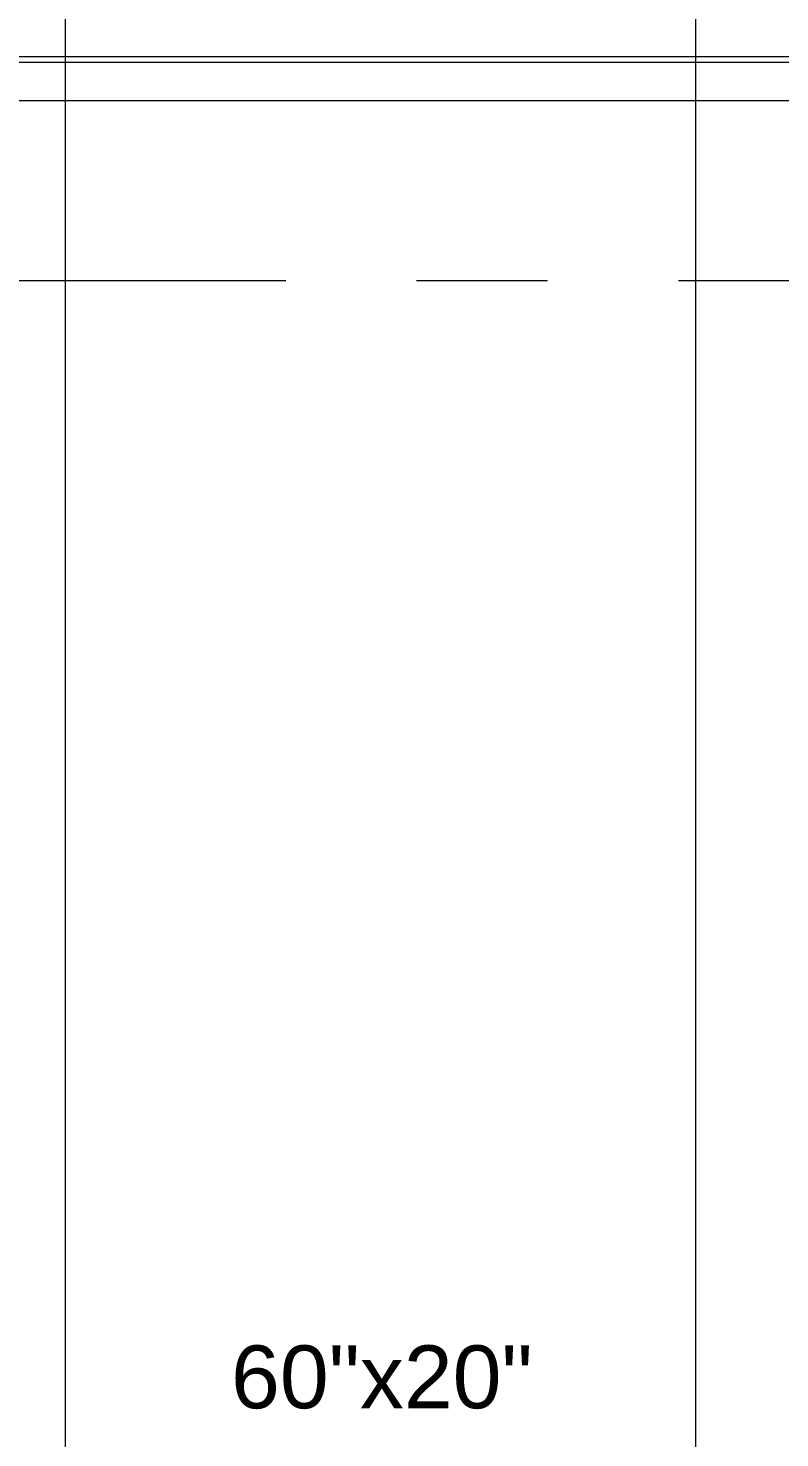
# Model space of a CAD drawing. Header units: metres. Extents: x -2 to 237, y -8 to 52.
# Drawn here: x 17.446 to 19.262, y 30.847 to 34.253 of the extents above; entities that cross this region are included whole.
import ezdxf

# ---------------------------------------------------------------- set-up
doc = ezdxf.new("R2010")
doc.units = ezdxf.units.M
doc.layers.add('HVAC - Ductos', color=5, linetype='Continuous', lineweight=0)
doc.layers.add('PDF3_Text', color=7, linetype='Continuous', lineweight=0)
doc.layers.add('PDF3_Geometry', color=7, linetype='Continuous', lineweight=0, true_color=0xaaaaaa)
doc.styles.add('PDF Helvetica', font='')
doc.styles.get('PDF Helvetica').set_extended_font_data('Helvetica')

msp = doc.modelspace()

# ---------------------------------------------------------------- linework, layer by layer
at = {"layer": 'HVAC - Ductos', "lineweight": 0}
msp.add_lwpolyline([(17.5361, 28.3766), (17.5361, 35.3387), (19.0579, 35.3387), (19.0579, 28.3766)], close=True, dxfattribs=at)
at = {"layer": 'PDF3_Geometry', "lineweight": 0}
for points in [[(19.3879, 34.1699), (17.3987, 34.1699), (17.3987, 33.9683), (17.3987, 34.1699), (17.3987, 34.1837), (17.4078, 34.1837), (17.4033, 34.1837), (17.4078, 34.1837), (17.3987, 34.1837), (17.3987, 34.1929), (16.4545, 34.1929), (16.4545, 34.1837), (17.3987, 34.1837), (17.3987, 34.1929), (16.4545, 34.1929), (7.7919, 34.1929), (7.0265, 34.1929), (7.7919, 34.1929), (7.7919, 34.1837), (16.4545, 34.1837), (17.3987, 34.1837), (16.5095, 34.1837), (8.5207, 34.1837), (8.5207, 33.9683)], [(19.3879, 34.1837), (17.3987, 34.1837), (17.3987, 34.0783), (19.3879, 34.0783)], [(18.0678, 33.6429), (16.7982, 33.6429)], [(18.7003, 33.6429), (18.3841, 33.6429)], [(20.2907, 33.6429), (19.0166, 33.6429)]]:
    msp.add_lwpolyline(points, dxfattribs=at)

# ---------------------------------------------------------------- texts
at = {"layer": 'PDF3_Text', "lineweight": 0, "insert": (17.9357, 30.9932), "char_height": 0.15195, "attachment_point": 4, "style": 'PDF Helvetica'}
msp.add_mtext('60"x20"', dxfattribs=at)

doc.saveas('drawing.dxf')
